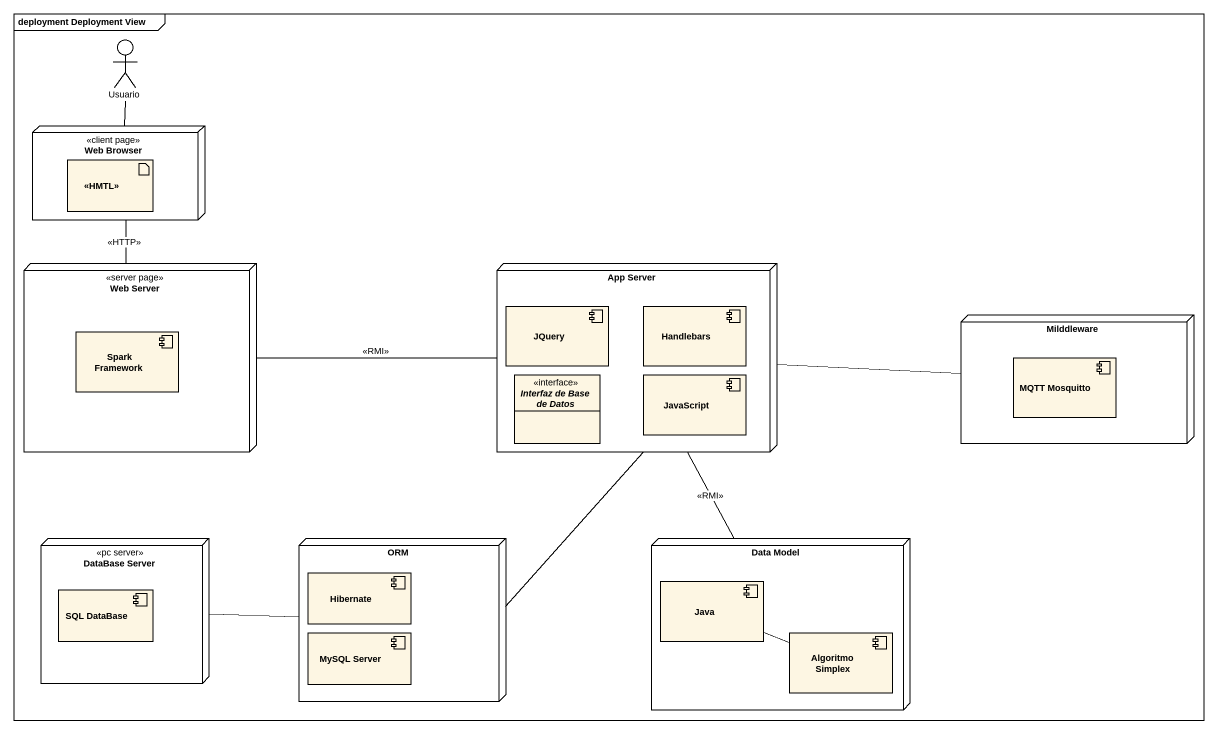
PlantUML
@startuml
mainframe deployment Deployment View
allowmixing
hide circle
hide empty members
actor Usuario
node "Web Browser" as Web_Browser <<client page>> {
  artifact "<<HMTL>>" as HMTL
}
node "Web Server" as Web_Server <<server page>> {
  component "Spark Framework" as Spark_Framework
}
node "App Server" as App_Server {
  component JQuery
  component Handlebars
  interface "Interfaz de Base de Datos" as Interfaz_de_Base_de_Datos
  component JavaScript
}
node Milddleware {
  component "MQTT Mosquitto" as MQTT_Mosquitto
}
node "DataBase Server" as DataBase_Server <<pc server>> {
  component "SQL DataBase" as SQL_DataBase
}
node ORM {
  component Hibernate
  component "MySQL Server" as MySQL_Server
}
node "Data Model" as Data_Model {
  component Java
  component "Algoritmo Simplex" as Algoritmo_Simplex
}
Web_Browser -up- Usuario
Web_Browser -- Web_Server : <<HTTP>>
Web_Server -right- App_Server : <<RMI>>
Milddleware -left- App_Server
DataBase_Server -right- ORM
ORM -up- App_Server
Data_Model -up- App_Server : <<RMI>>
Java -right- Algoritmo_Simplex
@enduml
